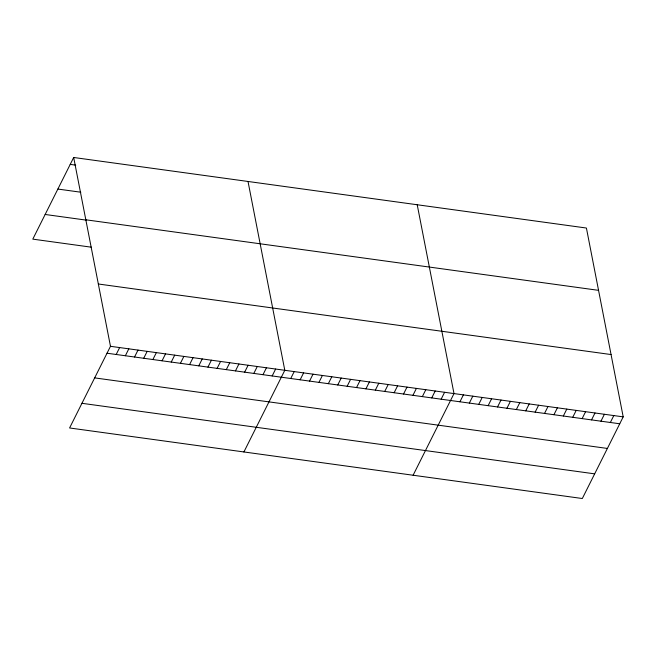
<?xml version="1.0" encoding="UTF-8"?>
<svg xmlns="http://www.w3.org/2000/svg" width="656" height="656" viewBox="0 0 656 656"><rect width="100%" height="100%" fill="white"/><g stroke="black" fill="none" stroke-linecap="round" stroke-linejoin="round"><path stroke-width="0.98" d="M73.685 157.481L110.479 346.311L69.585 427.966L582.315 498.519L623.2 416.863L586.415 228.034L73.685 157.481L32.8 239.137L91.52 247.214M116.186 354.486L119.646 347.573M125.362 355.749L128.822 348.836M134.537 357.012L137.998 350.099M143.713 358.274L147.174 351.362M152.889 359.537L156.349 352.625M162.065 360.8L165.525 353.887M171.241 362.063L174.701 355.15M180.416 363.326L183.877 356.413M189.592 364.588L193.053 357.676M198.76 365.851L202.228 358.939M207.936 367.114L211.404 360.201M217.111 368.377L220.572 361.464M226.287 369.64L229.748 362.727M235.463 370.902L238.923 363.99M244.639 372.165L248.099 365.253M253.815 373.428L257.275 366.515M262.99 374.691L266.451 367.778M272.166 375.954L275.627 369.041M243.909 451.951L284.802 370.304L248.017 181.466M290.739 378.504L294.2 371.591M300.136 379.799L303.605 372.887M309.542 381.095L313.002 374.182M318.939 382.391L322.399 375.478M328.336 383.678L331.805 376.765M337.742 384.974L341.202 378.061M347.139 386.269L350.599 379.357M356.536 387.565L360.005 380.652M365.941 388.852L369.402 381.94M375.339 390.148L378.799 383.235M384.736 391.443L388.204 384.531M394.141 392.739L397.602 385.818M403.538 394.026L406.999 387.114M412.936 395.322L416.404 388.409M422.341 396.618L425.801 389.705M431.738 397.913L435.199 390.992M441.135 399.201L444.604 392.288M413.108 475.239L454.001 393.584L417.216 204.754M459.938 401.792L463.398 394.879M469.335 403.079L472.804 396.167M478.741 404.375L482.201 397.462M488.138 405.67L491.598 398.758M497.535 406.966L501.004 400.053M506.94 408.253L510.401 401.341M516.338 409.549L519.798 402.636M525.735 410.845L529.203 403.932M535.14 412.14L538.601 405.228M544.537 413.428L547.998 406.515M553.935 414.723L557.403 407.811M563.34 416.019L566.8 409.106M572.737 417.314L576.198 410.402M582.134 418.602L585.603 411.689M591.54 419.897L595 412.985M600.937 421.193L604.397 414.28M610.334 422.489L613.803 415.576M70.225 164.394L75.735 165.148M57.876 189.059L80.811 192.216M85.829 219.793L598.551 290.346M45.149 214.471L86.436 220.154M98.334 283.999L611.064 354.552M110.479 346.311L623.2 416.863M107.01 353.223L619.74 423.776M94.661 377.889L607.39 448.442M81.934 403.301L594.664 473.853"/></g></svg>
